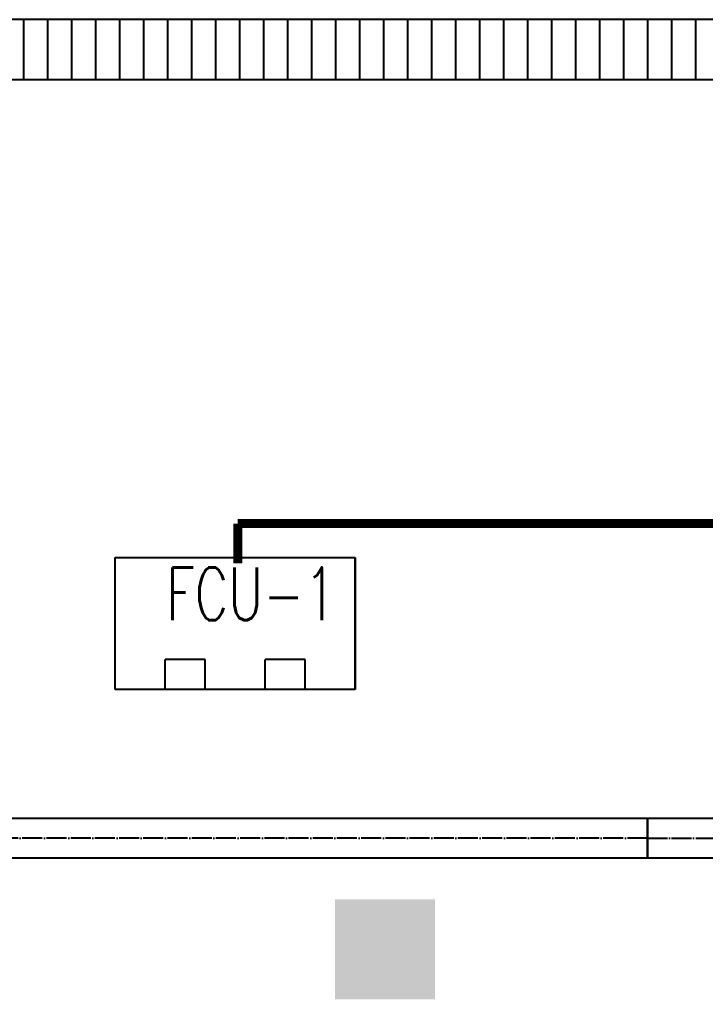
# Model space of a CAD drawing. Extents: x 815029915 to 815825525, y 579155098 to 579748855.
# Drawn here: x 815181753 to 815185182, y 579470802 to 579475702 of the extents above; entities that cross this region are included whole.
import ezdxf

# ---------------------------------------------------------------- set-up
doc = ezdxf.new("R2010")
doc.units = 0
doc.header["$LTSCALE"] = 100
doc.header["$MEASUREMENT"] = 0
doc.linetypes.add('DOTE', pattern=[2.42, 2, -0.2, 0.02, -0.2])
for name, color, linetype in [('DIM_SYMB', 3, 'Continuous'), ('H-TH_TEXT', 3, 'Continuous'), ('H-空调-VRV-设备', 7, 'Continuous'), ('zm', 1, 'Continuous'), ('电-强电平面-线缆', 3, 'Continuous'), ('电-桥架', 4, 'Continuous')]:
    doc.layers.add(name, color=color, linetype=linetype)
doc.styles.add('_TCH_DIM', font='SIMPLEX', dxfattribs={"bigfont": 'GBCBIG'})

# ---------------------------------------------------------------- blocks, each defined once
blk = doc.blocks.new('$VRV_美的$00000019')
for p, q in [((-600, 330), (600, 330)), ((-600, -330), (-600, 330)), ((600, 330), (600, -330)), ((600, -330), (600, 330)), ((-150, -180), (-350, -180)), ((-350, -330), (-350, -180)), ((-150, -330), (-150, -180)), ((350, -180), (150, -180)), ((150, -330), (150, -180)), ((350, -330), (350, -180)), ((600, -330), (-600, -330))]:
    blk.add_line(p, q)

msp = doc.modelspace()

# ---------------------------------------------------------------- hatches: boundary and pattern name
at = {"layer": 'zm'}
msp.add_hatch(color=1, dxfattribs=at).paths.add_polyline_path([(815183830.5, 579471302.4), (815183330.5, 579471302.4), (815183330.5, 579470802.4), (815183830.5, 579470802.4)])

# ---------------------------------------------------------------- linework, layer by layer
for p, q in [((815203410.6, 579475702.4), (815148180.5, 579475702.4)), ((815148180.5, 579475402.4), (815203710.6, 579475402.4))]:
    msp.add_line(p, q)
at = {"color": 252, "linetype": 'Continuous'}
for p, q in [((815181772.8, 579475702.4), (815181772.8, 579475402.4)), ((815181892.8, 579475702.4), (815181892.8, 579475402.4)), ((815182012.8, 579475702.4), (815182012.8, 579475402.4)), ((815182132.8, 579475702.4), (815182132.8, 579475402.4)), ((815182252.8, 579475702.4), (815182252.8, 579475402.4)), ((815182372.8, 579475702.4), (815182372.8, 579475402.4)), ((815182492.8, 579475702.4), (815182492.8, 579475402.4)), ((815182612.8, 579475702.4), (815182612.8, 579475402.4)), ((815182732.8, 579475702.4), (815182732.8, 579475402.4)), ((815182852.8, 579475702.4), (815182852.8, 579475402.4)), ((815182972.8, 579475702.4), (815182972.8, 579475402.4)), ((815183092.8, 579475702.4), (815183092.8, 579475402.4)), ((815183212.8, 579475702.4), (815183212.8, 579475402.4)), ((815183332.8, 579475702.4), (815183332.8, 579475402.4)), ((815183452.8, 579475702.4), (815183452.8, 579475402.4)), ((815183572.8, 579475702.4), (815183572.8, 579475402.4)), ((815183692.8, 579475702.4), (815183692.8, 579475402.4)), ((815183812.8, 579475702.4), (815183812.8, 579475402.4)), ((815183932.8, 579475702.4), (815183932.8, 579475402.4)), ((815184052.8, 579475702.4), (815184052.8, 579475402.4)), ((815184172.8, 579475702.4), (815184172.8, 579475402.4)), ((815184292.8, 579475702.4), (815184292.8, 579475402.4)), ((815184412.8, 579475702.4), (815184412.8, 579475402.4)), ((815184532.8, 579475702.4), (815184532.8, 579475402.4)), ((815184652.8, 579475702.4), (815184652.8, 579475402.4)), ((815184772.8, 579475702.4), (815184772.8, 579475402.4)), ((815184892.8, 579475702.4), (815184892.8, 579475402.4)), ((815185012.8, 579475702.4), (815185012.8, 579475402.4)), ((815185132.8, 579475702.4), (815185132.8, 579475402.4))]:
    msp.add_line(p, q, dxfattribs=at)
at = {"layer": 'DIM_SYMB'}
msp.add_lwpolyline([(815201046.4, 579475532.2, 0, 0, 0), (815178638.7, 579475532.2, 0, 80, 0), (815178938.7, 579475532.2, 0, 0, 0)], format="xyseb", dxfattribs=at)
at = {"layer": '电-强电平面-线缆', "color": 1, "linetype": 'Continuous', "const_width": 45}
for points in [[(815182843.9, 579473182.4), (815186330.5, 579473182.4)], [(815182843.9, 579473182.4), (815182843.9, 579472983.9)]]:
    msp.add_lwpolyline(points, dxfattribs=at)
at = {"layer": '电-桥架', "color": 5, "linetype": 'DOTE', "ltscale": 0.5}
for q in [(815148732.8, 579471609.4), (815209548.9, 579471609.4)]:
    msp.add_line((815184891.8, 579471609.4), q, dxfattribs=at)
at = {"layer": '电-桥架', "ltscale": 0.5}
for points in [[(815148732.8, 579471709.4), (815184891.8, 579471709.4), (815184891.8, 579471509.4), (815148732.8, 579471509.4)], [(815209548.9, 579471509.4), (815184891.8, 579471509.4), (815184891.8, 579471709.4), (815209548.9, 579471709.4)]]:
    msp.add_lwpolyline(points, close=True, dxfattribs=at)

# ---------------------------------------------------------------- block references
at = {"layer": 'H-空调-VRV-设备'}
msp.add_blockref('$VRV_美的$00000019', (815182830.5, 579472682.4, 2500), dxfattribs=at)

# ---------------------------------------------------------------- texts
at = {"layer": 'H-TH_TEXT', "style": '_TCH_DIM', "width": 0.7}
msp.add_text('FCU-1', height=264.35, dxfattribs=at).set_placement((815182486.7, 579472698.2, -450))

doc.saveas('drawing.dxf')
